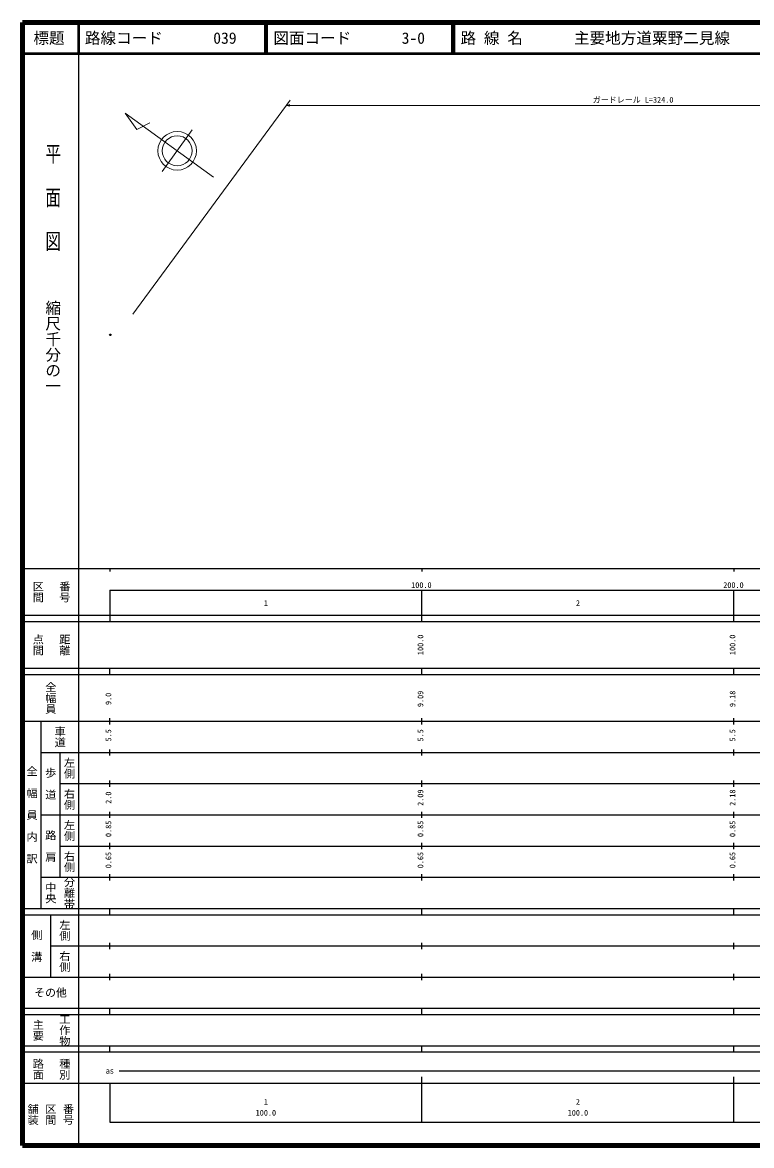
# Model space of a CAD drawing. Units: millimetres, scale not verified. Extents: x 40000 to 680000, y 20000 to 380000.
# Drawn here: x 40000 to 273637, y 20000 to 380000 of the extents above; entities that cross this region are included whole.
import ezdxf
from ezdxf.enums import TextEntityAlignment as Align

# ---------------------------------------------------------------- set-up
doc = ezdxf.new("R2010")
doc.units = ezdxf.units.MM
doc.header["$LTSCALE"] = 1000
doc.header["$PDMODE"] = 32
doc.header["$PDSIZE"] = 500
doc.layers.add('M-OTRS', color=6, linetype='Continuous')
doc.layers.add('M-TTL-TXT', color=7, linetype='Continuous')
for name, color, linetype, lineweight in [('M-STR-HTXT', 7, 'Continuous', 13), ('M-TTL', 2, 'Continuous', 140), ('M-TTL-BAND', 7, 'Continuous', 25), ('M-TTL-LINE', 7, 'Continuous', 50)]:
    doc.layers.add(name, color=color, linetype=linetype, lineweight=lineweight)
doc.styles.add('@ＭＳ ゴシック', font='')
doc.styles.add('ＭＳ ゴシック', font='')
doc.styles.get('@ＭＳ ゴシック').set_extended_font_data('@MS Gothic')
doc.styles.get('ＭＳ ゴシック').set_extended_font_data('MS Gothic')

msp = doc.modelspace()

# ---------------------------------------------------------------- linework, layer by layer
at = {"layer": 'M-OTRS'}
msp.add_point((68160, 279881), dxfattribs=at)
at = {"layer": 'M-STR-HTXT'}
for p, q in [((75318, 286542), (125839, 355072)), ((124629, 353431), (125629, 353681)), ((124629, 353431), (346711, 353431)), ((124629, 353431), (125629, 353181)), ((101246, 330405), (72908, 350946)), ((72908, 350946), (76700, 345654)), ((76700, 345654), (80784, 347780)), ((84744, 332195), (94410, 345531))]:
    msp.add_line(p, q, dxfattribs=at)
for radius in [6176, 4804]:
    msp.add_circle((89577, 338863), radius, dxfattribs=at)
at = {"layer": 'M-TTL'}
for p, q in [((40000, 380000), (40000, 20000)), ((680000, 380000), (40000, 380000)), ((40000, 20000), (680000, 20000))]:
    msp.add_line(p, q, dxfattribs=at)
at = {"layer": 'M-TTL-BAND'}
for p, q in [((58000, 370000), (58000, 20000)), ((40000, 205000), (579000, 205000)), ((68000, 205000), (68000, 204000)), ((168000, 205000), (168000, 204000)), ((268000, 205000), (268000, 204000)), ((68000, 198000), (579000, 198000)), ((68000, 198000), (68000, 188000)), ((168000, 188000), (168000, 198000)), ((268000, 188000), (268000, 198000)), ((40000, 190000), (579000, 190000)), ((40000, 188000), (579000, 188000)), ((40000, 173000), (579000, 173000)), ((68000, 171000), (68000, 173000)), ((168000, 171000), (168000, 173000)), ((268000, 171000), (268000, 173000)), ((40000, 171000), (579000, 171000)), ((40000, 156000), (579000, 156000)), ((46000, 96000), (46000, 156000)), ((68000, 155000), (68000, 157000)), ((168000, 155000), (168000, 157000)), ((268000, 155000), (268000, 157000)), ((46000, 146000), (579000, 146000)), ((52000, 146000), (52000, 106000)), ((68000, 145000), (68000, 147000)), ((168000, 145000), (168000, 147000)), ((268000, 145000), (268000, 147000)), ((68000, 135000), (68000, 137000)), ((168000, 135000), (168000, 137000)), ((268000, 135000), (268000, 137000)), ((52000, 136000), (579000, 136000)), ((46000, 126000), (579000, 126000)), ((68000, 125000), (68000, 127000)), ((168000, 125000), (168000, 127000)), ((268000, 125000), (268000, 127000)), ((52000, 116000), (579000, 116000)), ((68000, 115000), (68000, 117000)), ((168000, 115000), (168000, 117000)), ((268000, 115000), (268000, 117000)), ((46000, 106000), (579000, 106000)), ((68000, 105000), (68000, 107000)), ((168000, 105000), (168000, 107000)), ((268000, 105000), (268000, 107000)), ((40000, 96000), (579000, 96000)), ((40000, 94000), (579000, 94000)), ((49000, 94000), (49000, 74000)), ((68000, 94000), (68000, 96000)), ((168000, 94000), (168000, 96000)), ((268000, 94000), (268000, 96000)), ((49000, 84000), (579000, 84000)), ((68000, 83000), (68000, 85000)), ((168000, 83000), (168000, 85000)), ((268000, 83000), (268000, 85000)), ((40000, 74000), (579000, 74000)), ((68000, 73000), (68000, 75000)), ((168000, 73000), (168000, 75000)), ((268000, 73000), (268000, 75000)), ((40000, 64000), (579000, 64000)), ((40000, 62000), (579000, 62000)), ((68000, 62000), (68000, 64000)), ((168000, 62000), (168000, 64000)), ((268000, 62000), (268000, 64000)), ((40000, 52000), (579000, 52000)), ((68000, 50000), (68000, 52000)), ((168000, 50000), (168000, 52000)), ((268000, 50000), (268000, 52000)), ((40000, 50000), (579000, 50000)), ((71000, 44000), (418800, 44000)), ((40000, 40000), (579000, 40000)), ((68000, 40000), (68000, 27500)), ((168000, 27500), (168000, 42000)), ((268000, 27500), (268000, 42000)), ((68000, 27500), (579000, 27500))]:
    msp.add_line(p, q, dxfattribs=at)
at = {"layer": 'M-TTL-LINE'}
for p, q in [((58000, 380000), (58000, 370000)), ((117750, 380000), (117750, 370000)), ((118250, 380000), (118250, 370000)), ((177750, 380000), (177750, 370000)), ((178250, 380000), (178250, 370000)), ((40000, 370000), (680000, 370000))]:
    msp.add_line(p, q, dxfattribs=at)

# ---------------------------------------------------------------- texts
at = {"layer": 'M-STR-HTXT', "style": 'ＭＳ ゴシック'}
msp.add_text('ガードレール L=324.0', height=1833, dxfattribs=at).set_placement((235670, 353731), align=Align.BOTTOM_CENTER)
at = {"layer": 'M-TTL-BAND', "style": '@ＭＳ ゴシック', "width": 1.4}
msp.add_text('平  面  図', height=3666, rotation=270, dxfattribs=at).set_placement((49777, 306475), align=Align.MIDDLE_RIGHT)
at = {"layer": 'M-TTL-BAND', "style": '@ＭＳ ゴシック'}
msp.add_text('縮尺千分の一', height=3666, rotation=270, dxfattribs=at).set_placement((49777, 261030), align=Align.MIDDLE_RIGHT)
for s, p in [('区間', (45000, 197500)), ('番号', (53500, 197500)), ('点間', (45000, 180500)), ('距離', (53500, 180500)), ('全幅員', (49000, 163500)), ('車道', (52000, 151000)), ('左側', (55000, 141000)), ('全\u3000幅\u3000員\u3000内\u3000訳', (43000, 126000)), ('歩\u3000道', (49000, 136000)), ('右側', (55000, 131000)), ('左側', (55000, 121000)), ('路\u3000肩', (49000, 116000)), ('右側', (55000, 111000)), ('分離帯', (55000, 101000)), ('中央', (49000, 101000)), ('左側', (53500, 89000)), ('側\u3000溝', (44500, 84000)), ('右側', (53500, 79000)), ('工作物', (53500, 57000)), ('主要', (45000, 57000)), ('路面', (45000, 44500)), ('種別', (53500, 44500)), ('舗装', (43333, 30000)), ('区間', (49000, 30000)), ('番号', (54667, 30000))]:
    msp.add_text(s, height=2566, rotation=270, dxfattribs=at).set_placement(p, align=Align.MIDDLE_CENTER)
at = {"layer": 'M-TTL-BAND', "style": 'ＭＳ ゴシック'}
for s, p in [('100.0', (167844, 198195)), ('200.0', (267844, 198195)), ('1', (118000, 192405)), ('2', (218000, 192405)), ('as', (68000, 42500)), ('1', (118000, 32523)), ('2', (218000, 32523)), ('100.0', (118000, 29033)), ('100.0', (218000, 29033))]:
    msp.add_text(s, height=1833, dxfattribs=at).set_placement(p, align=Align.BOTTOM_CENTER)
for s, p in [('100.0', (169000, 180500)), ('100.0', (269000, 180500)), ('9.0', (69000, 163174)), ('9.09', (169000, 163174)), ('9.18', (269000, 163174)), ('5.5', (69000, 151500)), ('5.5', (169000, 151500)), ('5.5', (269000, 151500)), ('2.0', (69000, 131500)), ('2.09', (169000, 131500)), ('2.18', (269000, 131500)), ('0.85', (69000, 121500)), ('0.85', (169000, 121500)), ('0.85', (269000, 121500)), ('0.65', (69000, 111500)), ('0.65', (169000, 111500)), ('0.65', (269000, 111500))]:
    msp.add_text(s, height=1833, rotation=90, dxfattribs=at).set_placement(p, align=Align.BOTTOM_CENTER)
msp.add_text('その他', height=2566, dxfattribs=at).set_placement((49000, 69000), align=Align.MIDDLE_CENTER)
at = {"layer": 'M-TTL-TXT', "style": 'ＭＳ ゴシック'}
msp.add_text('標題', height=3666, dxfattribs=at).set_placement((48500, 375000), align=Align.MIDDLE_CENTER)
for s, p in [('路線コード', (60000, 375000)), ('039', (101142, 375000)), ('図面コード', (120380, 375000)), ('3-0', (161521, 375000)), ('路 線 名', (180380, 375000)), ('主要地方道粟野二見線', (216734, 375000))]:
    msp.add_text(s, height=3666, dxfattribs=at).set_placement(p, align=Align.MIDDLE_LEFT)

doc.saveas('drawing.dxf')
